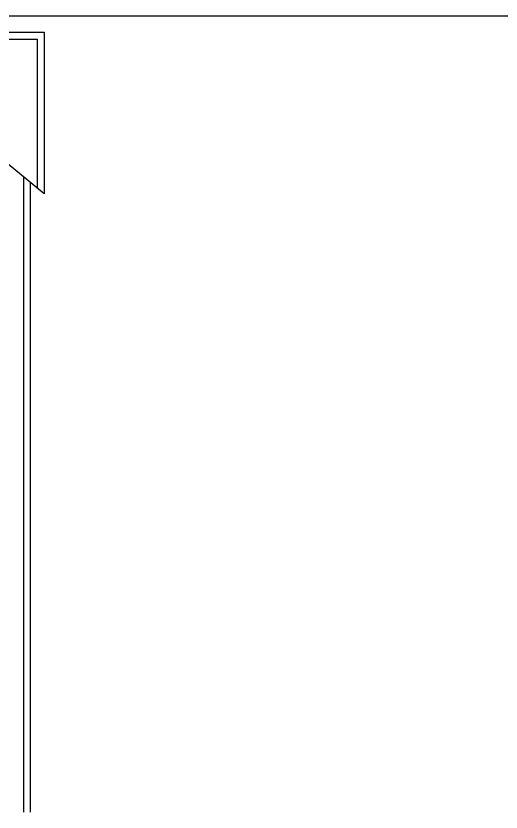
# Model space of a CAD drawing. Header units: inches. Extents: x 3.4 to 45.9, y 7.2 to 32.
# Drawn here: x 18.646 to 20.052, y 9.255 to 11.562 of the extents above; entities that cross this region are included whole.
import ezdxf

# ---------------------------------------------------------------- set-up
doc = ezdxf.new("R2010")
doc.units = ezdxf.units.IN
doc.header["$MEASUREMENT"] = 0
doc.layers.add('4', color=4, linetype='Continuous')

msp = doc.modelspace()

# ---------------------------------------------------------------- linework, layer by layer
at = {"layer": '4'}
for p, q in [((3.7032, 11.5622), (24.0294, 11.5622)), ((16.7479, 11.5147), (18.7279, 11.5147)), ((18.7279, 11.5147), (18.7279, 11.0461)), ((16.7679, 11.4947), (18.7079, 11.4947)), ((18.7079, 11.4947), (18.7079, 11.0628)), ((18.7279, 11.0461), (18.6079, 11.1461)), ((18.6679, 11.0961), (18.6679, 9.2547)), ((18.6879, 11.0794), (18.6879, 9.2547))]:
    msp.add_line(p, q, dxfattribs=at)

doc.saveas('drawing.dxf')
